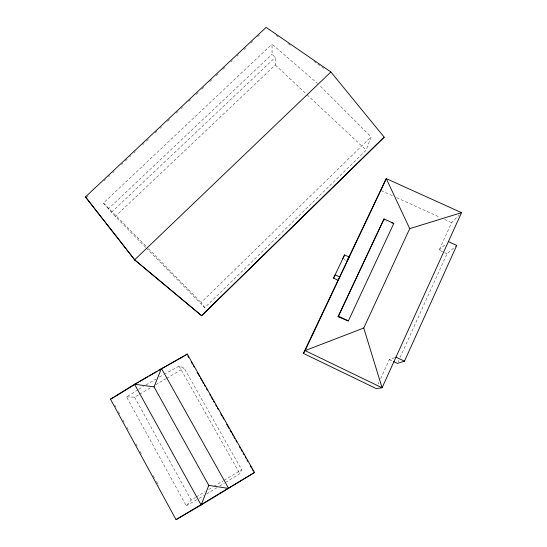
<?xml version="1.0" encoding="UTF-8"?>
<svg xmlns="http://www.w3.org/2000/svg" width="547" height="547" viewBox="0 0 547 547"><rect width="100%" height="100%" fill="white"/><g stroke="black" fill="none" stroke-linecap="round" stroke-linejoin="round"><path stroke-width="0.41" stroke-dasharray="2.73 2.05" d="M145.734 247.47L115.301 216.448L275.312 64.956L275.36 57.319L272.071 54.242L272.037 44.143L317.513 83.445M146.329 248.078L204.817 307.701L366.162 150.124L371.044 136.873L319.25 85.017M398.066 361.861L398.763 360.316M400.158 357.239L447.036 253.719L456.102 245.972M378.244 383.98L378.941 382.456M380.678 378.64L389.348 359.564L395.98 357.123M447.036 253.719L439.132 250.095L451.624 222.629L459.193 215.005M225.59 482.454L239.812 473.695L241.651 469.75L184.093 368.008L179.019 366.059L164.825 374.011M137.994 389.792L126.548 396.869L186.295 505.852L191.163 500.054L195.552 497.414M204.817 307.701L201.111 302.58L371.044 136.873M115.301 216.448L108.388 208.817L272.071 54.242M111.629 212.12L275.36 57.319M108.388 208.817L103.465 203.046L272.037 44.143M86.214 197.727L88.081 195.976M104.224 180.818L105.468 179.648M108.573 176.729L109.817 175.566M112.921 172.647L114.166 171.484M121.619 164.483L122.856 163.321M125.338 160.989L127.205 159.239M129.687 156.9L130.931 155.738M134.036 152.818L135.28 151.656M142.733 144.654L143.97 143.492M146.459 141.16L148.319 139.41M155.15 132.989L157.016 131.246M160.121 128.326L161.358 127.164M167.573 121.331L170.055 118.993M176.264 113.161L178.131 111.417M181.235 108.497L182.479 107.335M188.688 101.503L191.17 99.164M196.141 94.501L198.623 92.169M201.727 89.25L204.216 86.918M209.802 81.674L212.284 79.336M216.01 75.842L219.115 72.922M222.841 69.421L225.33 67.09M230.916 61.845L232.16 60.676M237.124 56.013L238.369 54.844M243.955 49.592L245.822 47.849M250.793 43.179L252.652 41.428M257.623 36.765L259.483 35.015M439.132 250.095L445.921 243.866M138.856 389.266L143.451 386.428M219.723 486.078L224.338 483.227M206.527 494.003L217.391 487.418M196.284 496.977L205.063 491.705M208.722 489.51L213.111 486.878M213.843 486.44L223.361 480.731M224.092 480.293L241.651 469.75M126.548 396.869L134.569 397.163L138.938 394.592M139.663 394.161L150.589 387.734M155.69 384.732L165.885 378.729M166.616 378.298L184.093 368.008M199.094 498.379L203.081 496.047M203.484 495.814L203.881 495.582M186.295 505.852L196.804 499.719M146.028 384.883L156.018 379.071M159.348 377.081L163.574 374.716M385.956 220.899L386.606 221.104M381.156 190.616L392.773 195.894M396.643 197.652L440.007 217.35M444.649 219.463L451.624 222.629M344.172 259.469L345.622 260.153M389.348 359.564L392.267 360.958M276.112 35.357L278.915 37.285M288.009 43.555L290.813 45.49M313.91 61.408L324.405 68.642M275.312 64.956L306.423 94.125M307.045 94.706L366.162 150.124M103.465 203.046L146.712 246.882M148.401 248.591L201.111 302.58M179.019 366.059L239.812 473.695M134.569 397.163L191.163 500.054M114.72 404.889L115.95 407.139M118.398 411.645L120.032 414.647M122.897 419.898L124.121 422.154M126.979 427.405L128.203 429.662M135.971 443.925L137.194 446.174M140.053 451.425L141.283 453.682M153.133 475.446L154.767 478.447M156.401 481.456L158.849 485.955"/><path stroke-width="0.82" d="M208.776 485.346L201.18 505.011L176.031 519.65L110.473 399.16L134.548 384.24L187.238 354.053L254.546 472.464L201.18 505.011L134.548 384.24L154.028 386.879L208.776 485.346L228.694 488.471L161.44 368.439L154.028 386.879M393.724 361.656L397.368 363.399L404.465 361.177L456.752 245.418L448.396 241.596M349.075 256.994L347.078 260.83L386.271 178.623L461.524 212.66L382.079 387.768L376.165 388.555L303.387 353.383L349.075 256.994L344.603 254.909L342.716 258.793M303.387 353.383L305.103 350.606L382.079 387.768L363.755 328.009L409.717 228.639L461.524 212.66M348.357 320.925L393.813 223.422L384.035 218.937L338.046 316.754L348.357 320.925L338.456 316.214L338.046 316.754M338.456 316.214L384.035 218.937M337.923 280.221L333.554 278.163L344.603 254.909M333.554 278.163L335.195 274.792L339.68 276.898M187.238 354.053L185.549 355.297M384.185 137.16L201.604 315.708L134.624 259.839L85.476 196.934L266.109 27.35L330.894 71.985L384.185 137.16L201.604 315.708M330.894 71.985L134.624 259.839L201.583 315.64M176.031 519.65L254.546 472.464M114.275 397.136L110.473 399.16M115.684 396.26L138.316 382.332M139.752 381.485L147.656 376.849M149.092 376.001L156.989 371.358M158.425 370.517L161.297 368.828M162.035 368.418L184.079 356.118M363.755 328.009L305.103 350.606L386.271 178.623L409.717 228.639M383.358 220.065L384.008 220.27M391.187 222.574L393.813 223.422M395.98 357.123L404.465 361.177M85.476 196.934L135.075 260.256M187.86 355.967L188.708 357.451M191.238 361.902L192.503 364.131M193.351 365.615L194.192 367.105M197.146 372.302L199.676 376.753M200.523 378.244L201.788 380.466M202.629 381.956L203.477 383.44M204.318 384.924L205.166 386.408M206.431 388.637L207.272 390.12M209.809 394.578L210.65 396.062M211.491 397.546L212.762 399.775M213.603 401.259L214.445 402.742M215.716 404.971L216.557 406.455M217.398 407.939L218.246 409.429M220.776 413.881L222.041 416.11M222.889 417.593L223.73 419.077M226.684 424.281L229.214 428.732M230.061 430.216L231.326 432.445M232.167 433.928L233.015 435.412M233.856 436.903L234.704 438.386M235.969 440.615L236.81 442.099M239.347 446.55L240.188 448.041M241.029 449.525L242.3 451.754M243.142 453.237L243.983 454.721M245.254 456.95L246.095 458.434M246.936 459.918L247.784 461.401M250.314 465.859L251.579 468.088M252.427 469.572L253.268 471.056M135.444 384.021L135.711 384.507M201.611 503.883L201.891 504.396"/></g></svg>
